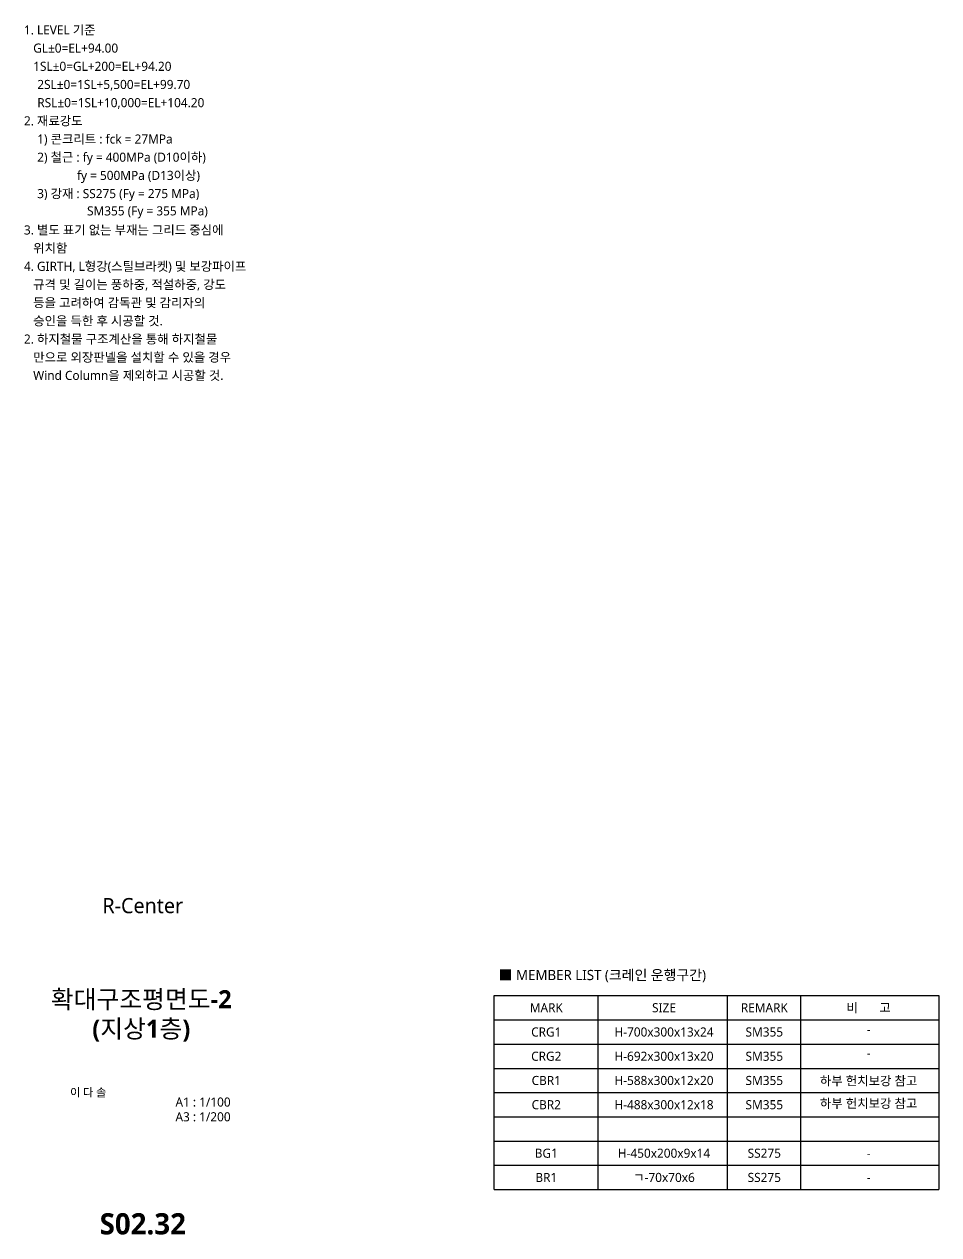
# Model space of a CAD drawing. Header units: millimetres. Extents: x 5446 to 585647, y 2414 to 57106.
# Drawn here: x 157837 to 188019, y 2937 to 42884 of the extents above; entities that cross this region are included whole.
import ezdxf
from ezdxf.enums import TextEntityAlignment as Align

# ---------------------------------------------------------------- set-up
doc = ezdxf.new("R2010")
doc.units = ezdxf.units.MM
doc.header["$LTSCALE"] = 100
for name, color, linetype in [('DIM', 7, 'Continuous'), ('TEX', 3, 'Continuous'), ('TEXT', 3, 'Continuous'), ('XR-SHEET$0$TITLE', 7, 'Continuous'), ('XR-SHEET$1$SHT', 5, 'Continuous'), ('XR-SHEET$1$TEXT', 3, 'Continuous')]:
    doc.layers.add(name, color=color, linetype=linetype)
doc.styles.add('XR-SHEET$0$굴림체(옥산)', font='malgun.ttf')
doc.styles.add('XR-SHEET$0$맑은고딕B', font='malgunbd.ttf')
doc.styles.add('맑은고딕B', font='malgunbd.ttf')
doc.styles.add('스타일1', font='malgun.ttf')

# ---------------------------------------------------------------- blocks, each defined once
blk = doc.blocks.new('XR-SHEET$0$TITLE')
at = {"layer": 'XR-SHEET$0$TITLE', "true_color": 0x000000, "style": 'XR-SHEET$0$굴림체(옥산)'}
for tag, height, p in [('동명칭', 6, (776.77, -457.26)), ('SCALE-A1', 3, (797.5, -522)), ('SCALE-A3', 3, (797.5, -527)), ('DATA', 3, (797.5, -540))]:
    blk.add_attdef(tag, text='', height=height, dxfattribs=at).set_placement(p, align=Align.MIDDLE)
for tag, height, p in [('TITLE1', 6, (776.5, -479.4)), ('TITLE4', 6, (776.5, -484.39)), ('TITLE2', 6, (776.5, -489)), ('TITLE5', 6, (776.5, -493.99)), ('TITLE3', 6, (776.5, -498.7)), ('NAME-1', 3, (760.16, -517.5)), ('NAME-2', 3, (760.16, -526.5)), ('A0.00', 7, (776.5, -561))]:
    blk.add_attdef(tag, text='', height=height, dxfattribs=at).set_placement(p, align=Align.MIDDLE_CENTER)
blk = doc.blocks.new('A$C8b652f08')
at = {"layer": 'TEXT', "style": '스타일1'}
for s, p in [('1. LEVEL 기준', (757, -2089)), ('   GL%%P0=EL+94.00', (757, -3289)), ('   1SL%%P0=GL+200=EL+94.20', (757, -4489)), (' 2SL%%P0=1SL+5,500=EL+99.70', (1434, -5689)), (' RSL%%P0=1SL+10,000=EL+104.20', (1434, -6889)), ('2. 재료강도', (757, -8089)), ('1) 콘크리트 : fck = 27MPa', (1630, -9289)), ('2) 철근 : fy = 400MPa (D10이하)', (1630, -10489)), ('         fy = 500MPa (D13이상)', (2424, -11689)), ('3) 강재 : SS275 (Fy = 275 MPa)', (1630, -12889)), ('SM355 (Fy = 355 MPa)', (4921, -14030)), ('3. 별도 표기 없는 부재는 그리드 중심에', (757, -15289)), ('   위치함', (757, -16489)), ('4. GIRTH, L형강(스틸브라켓) 및 보강파이프', (757, -17689)), ('   규격 및 길이는 풍하중, 적설하중, 강도', (757, -18889)), ('   등을 고려하여 감독관 및 감리자의 ', (757, -20089)), ('   승인을 득한 후 시공할 것. ', (757, -21289)), ('2. 하지철물 구조계산을 통해 하지철물 ', (757, -22489)), ('   만으로 외장판넬을 설치할 수 있을 경우', (757, -23689)), ('   Wind Column을 제외하고 시공할 것.', (757, -24889))]:
    blk.add_text(s, height=600, dxfattribs=at).set_placement(p, align=Align.BOTTOM_LEFT)

msp = doc.modelspace()

# ---------------------------------------------------------------- linework, layer by layer
for p, q in [((173350, 10829.6), (188019.5, 10829.6)), ((173350, 4429.6), (173350, 10829.6)), ((176781.2, 4429.6), (176781.2, 10829.6)), ((181048.8, 4429.6), (181048.8, 10829.6)), ((183469.5, 4429.6), (183469.5, 10829.6)), ((188019.5, 10829.6), (188019.5, 4429.6)), ((173350, 10029.6), (188019.5, 10029.6)), ((173350, 9229.6), (188019.5, 9229.6)), ((173350, 8429.6), (188019.5, 8429.6)), ((173350, 7629.6), (188019.5, 7629.6)), ((173350, 6829.6), (188019.5, 6829.6)), ((173350, 6029.6), (188019.5, 6029.6)), ((173350, 5229.6), (188019.5, 5229.6)), ((173350, 4429.6), (188019.5, 4429.6))]:
    msp.add_line(p, q)

# ---------------------------------------------------------------- block references
at = {"layer": 'DIM', "xscale": 0.5, "yscale": 0.5, "zscale": 0.5}
msp.add_blockref('A$C8b652f08', (157450, 43500), dxfattribs=at)
at = {"layer": 'TEXT'}
ref = msp.add_blockref('XR-SHEET$0$TITLE', (84100, 0), dxfattribs=dict(at, xscale=100, yscale=100, zscale=100))
ref.add_attrib('TITLE2', '확대구조평면도-2', dxfattribs={"layer": 'XR-SHEET$1$SHT', "color": 4, "true_color": 0x000004, "height": 600, "style": '맑은고딕B'}).set_placement((161700, 10708.6), align=Align.MIDDLE_CENTER)
ref.add_attrib('TITLE3', '(지상1층)', dxfattribs={"layer": 'XR-SHEET$1$SHT', "color": 4, "true_color": 0x000004, "height": 600, "style": 'XR-SHEET$0$맑은고딕B'}).set_placement((161700, 9738.2, 1377.1), align=Align.MIDDLE_CENTER)
ref.add_attrib('NAME-1', '이 다 솔', dxfattribs={"layer": 'XR-SHEET$1$TEXT', "color": 3, "true_color": 0x000003, "height": 270, "style": '스타일1'}).set_placement((159350, 7633.3, 1377.1), align=Align.MIDDLE_LEFT)
ref.add_attrib('SCALE-A1', 'A1 : 1/100', dxfattribs={"layer": 'XR-SHEET$1$SHT', "color": 3, "true_color": 0x000003, "height": 300, "style": '스타일1'}).set_placement((163739.1, 7317.2), align=Align.MIDDLE_CENTER)
ref.add_attrib('SCALE-A3', 'A3 : 1/200', dxfattribs={"layer": 'XR-SHEET$1$SHT', "color": 3, "true_color": 0x000003, "height": 300, "style": '스타일1'}).set_placement((163739.1, 6830.8), align=Align.MIDDLE_CENTER)
ref.add_attrib('A0.00', 'S02.32', dxfattribs={"layer": 'XR-SHEET$1$SHT', "color": 4, "true_color": 0x000004, "height": 700, "style": '맑은고딕B'}).set_placement((161750, 3300), align=Align.MIDDLE_CENTER)

# ---------------------------------------------------------------- texts
at = {"layer": 'TEX', "style": '스타일1'}
msp.add_text('■ MEMBER LIST (크레인 운행구간)', height=336.96, dxfattribs=at).set_placement((173492.7, 11509), align=Align.MIDDLE_LEFT)
at = {"layer": 'TEXT', "style": '스타일1'}
for s, height, p in [('R-Center', 500, (161750, 13800)), ('MARK', 300, (175065.6, 10429.6)), ('SIZE', 300, (178951.1, 10429.6)), ('REMARK', 300, (182261.2, 10429.6)), ('비       고', 300, (185704.2, 10429.6)), ('CRG1', 300, (175065.6, 9629.6)), ('H-700x300x13x24', 300, (178951.1, 9629.6)), ('SM355', 300, (182261.2, 9629.6)), ('-', 300, (185704.2, 9718.4)), ('CRG2', 300, (175065.6, 8829.6)), ('H-692x300x13x20', 300, (178951.1, 8829.6)), ('SM355', 300, (182261.2, 8829.6)), ('-', 300, (185704.2, 8933.7)), ('CBR1', 300, (175065.6, 8029.6)), ('H-588x300x12x20', 300, (178951.1, 8029.6)), ('SM355', 300, (182261.2, 8029.6)), ('하부 헌치보강 참고', 300, (185704.2, 8017.8)), ('CBR2', 300, (175065.6, 7229.6)), ('H-488x300x12x18', 300, (178951.1, 7229.6)), ('SM355', 300, (182261.2, 7229.6)), ('하부 헌치보강 참고', 300, (185704.2, 7273)), ('BG1', 300, (175065.6, 5629.6)), ('H-450x200x9x14', 300, (178951.1, 5629.6)), ('SS275', 300, (182261.2, 5629.6)), ('-', 300, (185704.2, 5629.6)), ('BR1', 300, (175065.6, 4829.6)), ('ㄱ-70x70x6', 300, (178951.1, 4829.6)), ('SS275', 300, (182261.2, 4829.6)), ('-', 300, (185704.2, 4829.6))]:
    msp.add_text(s, height=height, dxfattribs=at).set_placement(p, align=Align.MIDDLE_CENTER)

doc.saveas('drawing.dxf')
